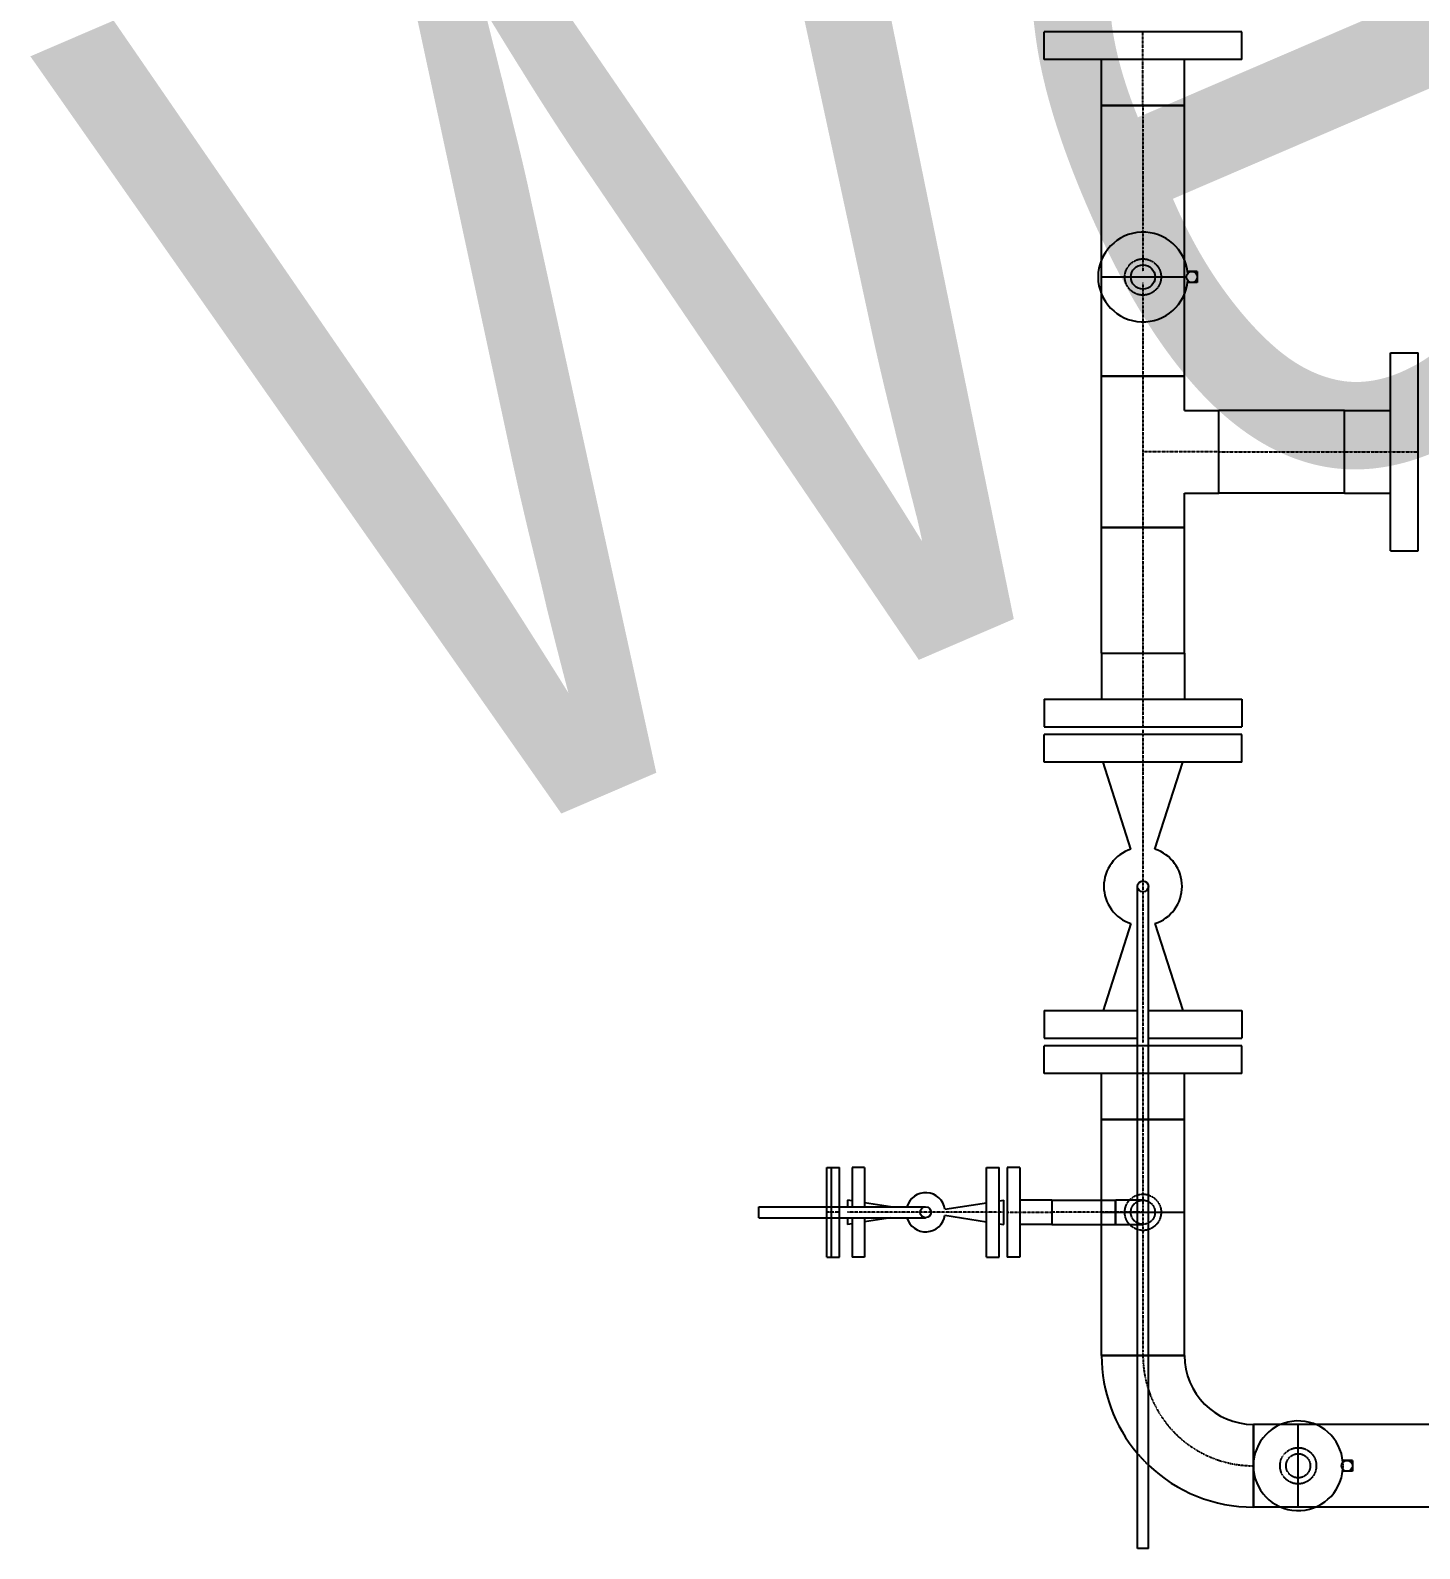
# Model space of a CAD drawing. Header units: millimetres. Extents: x -10011772 to -8149599, y 2847708 to 3434448.
# Drawn here: x -9626405 to -9622570, y 3104441 to 3108633 of the extents above; entities that cross this region are included whole.
import ezdxf
from ezdxf.enums import TextEntityAlignment as Align

# ---------------------------------------------------------------- set-up
doc = ezdxf.new("R2010")
doc.units = ezdxf.units.MM
doc.linetypes.add('DIVIDE2', pattern=[0.625, 0.25, -0.125, 0, -0.125, 0, -0.125])
doc.linetypes.add('HIDDEN2', pattern=[0.1875, 0.125, -0.0625])
doc.layers.add('总平面底图', color=9, linetype='Continuous')
doc.styles.add('Swiss721', font='swisscl.ttf')

# ---------------------------------------------------------------- blocks, each defined once
blk = doc.blocks.new('总平面底图 爆炸危险区 LOCATION I')
at = {"layer": '总平面底图', "linetype": 'Continuous'}
for p, q in [((163060.4091642639, 90590.47088780289), (162923.8841642644, 90590.47088780289)), ((162923.8841642644, 90552.3708878028), (162923.8841642644, 90590.47088780289)), ((163196.9341642642, 90590.47088780289), (163060.4091642639, 90590.47088780289)), ((163196.9341642642, 90552.3708878028), (163196.9341642642, 90590.47088780289)), ((163060.4091642639, 90552.3708878028), (162923.8841642644, 90552.3708878028)), ((163003.2591642644, 90488.87088780303), (163003.2591642644, 90552.3708878028)), ((163196.9341642642, 90552.3708878028), (163060.4091642639, 90552.3708878028)), ((163117.5591642642, 90488.87088780303), (163117.5591642642, 90552.3708878028)), ((163003.2591642644, 90488.87088780303), (163117.5591642642, 90488.87088780303)), ((163003.2591642644, 90275.9823878028), (163003.2591642644, 90488.87088780303)), ((163060.4091642639, 90488.87088780303), (163003.2591642644, 90488.87088780303)), ((163117.5591642642, 90488.87088780303), (163060.4091642639, 90488.87088780303)), ((163117.5591642642, 90275.9823878028), (163117.5591642642, 90488.87088780303)), ((163003.2591642644, 90252.16988780268), (163117.5591642642, 90252.16988780268)), ((163135.4091642639, 90259.66988780291), (163121.8657152271, 90259.66988780291)), ((163135.4091642639, 90244.66988780303), (163121.8657152271, 90244.66988780303)), ((163135.4091642639, 90259.66988780291), (163135.4091642639, 90252.16988780268)), ((163135.4091642639, 90252.16988780268), (163135.4091642639, 90244.66988780303)), ((163003.2591642644, 90115.4688878028), (163003.2591642644, 90228.35738780315)), ((163117.5591642642, 90115.4688878028), (163117.5591642642, 90228.35738780315)), ((163401.9591642646, 90010.82088780287), (163401.9591642646, 90147.34588780266)), ((163401.9591642646, 90147.34588780266), (163440.0591642642, 90147.34588780266)), ((163440.0591642642, 90010.82088780287), (163440.0591642642, 90147.34588780266)), ((163003.2591642644, 90115.4688878028), (163117.5591642642, 90115.4688878028)), ((163117.5591642642, 90115.45888780302), (163003.2591642644, 90115.45888780302)), ((163003.2591642644, 89906.17288780282), (163003.2591642644, 90115.45888780302)), ((163117.5591642642, 90067.97088780289), (163117.5591642642, 90115.45888780302)), ((163117.5591642642, 90067.97088780289), (163165.0471642641, 90067.97088780289)), ((163165.0471642641, 89953.67088780273), (163165.0471642641, 90067.97088780289)), ((163165.0571642639, 89953.67088780273), (163165.0571642639, 90067.97088780289)), ((163338.4591642646, 90067.97088780289), (163165.0571642639, 90067.97088780289)), ((163338.4591642646, 90010.82088780287), (163338.4591642646, 90067.97088780289)), ((163338.4591642646, 90067.97088780289), (163401.9591642646, 90067.97088780289)), ((163338.4591642646, 89953.67088780273), (163338.4591642646, 90067.97088780289)), ((163338.4591642646, 89953.67088780273), (163338.4591642646, 90010.82088780287)), ((163401.9591642646, 89874.29588780296), (163401.9591642646, 90010.82088780287)), ((163440.0591642642, 89874.29588780296), (163440.0591642642, 90010.82088780287)), ((163117.5591642642, 89906.17288780282), (163117.5591642642, 89953.67088780273)), ((163117.5591642642, 89953.67088780273), (163165.0471642641, 89953.67088780273)), ((163338.4591642646, 89953.67088780273), (163165.0571642639, 89953.67088780273)), ((163338.4591642646, 89953.67088780273), (163401.9591642646, 89953.67088780273)), ((163117.5591642642, 89906.17288780282), (163003.2591642644, 89906.17288780282)), ((163003.2591642644, 89906.17288780282), (163117.5591642642, 89906.17288780282)), ((163003.2591642644, 89732.77088780294), (163003.2591642644, 89906.17288780282)), ((163117.5591642642, 89732.77088780294), (163117.5591642642, 89906.17288780282)), ((163401.9591642646, 89874.29588780296), (163440.0591642642, 89874.29588780296)), ((163003.2591642644, 89732.77088780294), (163117.5591642642, 89732.77088780294)), ((163003.2591642644, 89732.77088780294), (163060.4091642639, 89732.77088780294)), ((163003.2591642644, 89732.77088780294), (163003.2591642644, 89669.2708878027)), ((163060.4091642639, 89732.77088780294), (163117.5591642642, 89732.77088780294)), ((163117.5591642642, 89732.77088780294), (163117.5591642642, 89669.2708878027)), ((162923.8841642644, 89669.2708878027), (163060.4091642639, 89669.2708878027)), ((162923.8841642644, 89669.2708878027), (162923.8841642644, 89631.17088780296)), ((163060.4091642639, 89669.2708878027), (163196.9341642642, 89669.2708878027)), ((163196.9341642642, 89669.2708878027), (163196.9341642642, 89631.17088780296)), ((162923.8841642644, 89631.17088780296), (163060.4091642639, 89631.17088780296)), ((163060.4091642639, 89620.37088780291), (162923.8841642644, 89620.37088780291)), ((162923.8841642644, 89582.28088780295), (162923.8841642644, 89620.37088780291)), ((163060.4091642639, 89631.17088780296), (163196.9341642642, 89631.17088780296)), ((163196.9341642642, 89620.37088780291), (163060.4091642639, 89620.37088780291)), ((163196.9341642642, 89582.28088780295), (163196.9341642642, 89620.37088780291)), ((163060.4091642639, 89582.28088780295), (162923.8841642644, 89582.28088780295)), ((163043.8923187517, 89462.20662939828), (163005.2970214067, 89582.28088780295)), ((163196.9341642642, 89582.28088780295), (163060.4091642639, 89582.28088780295)), ((163076.926009777, 89462.20662939828), (163115.521307121, 89582.28088780295)), ((163052.9091642639, 88496.42088780284), (163052.9091642639, 89410.82088780287)), ((163067.9091642639, 88496.42088780284), (163067.9091642639, 89410.82088780287)), ((163043.8923187517, 89359.43514620757), (163005.2970214067, 89239.3608878029)), ((163076.926009777, 89359.43514620757), (163115.521307121, 89239.3608878029)), ((162923.8841642644, 89239.3608878029), (163052.9091642639, 89239.3608878029)), ((162923.8841642644, 89239.3608878029), (162923.8841642644, 89201.27088780294)), ((163067.9091642639, 89239.3608878029), (163196.9341642642, 89239.3608878029)), ((163196.9341642642, 89239.3608878029), (163196.9341642642, 89201.27088780294)), ((162923.8841642644, 89201.27088780294), (163052.9091642639, 89201.27088780294)), ((163067.9091642639, 89201.27088780294), (163196.9341642642, 89201.27088780294)), ((163052.9091642639, 89190.47088780289), (162923.8841642644, 89190.47088780289)), ((162923.8841642644, 89152.37088780315), (162923.8841642644, 89190.47088780289)), ((163196.9341642642, 89190.47088780289), (163067.9091642639, 89190.47088780289)), ((163196.9341642642, 89152.37088780315), (163196.9341642642, 89190.47088780289)), ((163052.9091642639, 89152.37088780315), (162923.8841642644, 89152.37088780315)), ((163003.2591642644, 89088.87088780291), (163003.2591642644, 89152.37088780315)), ((163196.9341642642, 89152.37088780315), (163067.9091642639, 89152.37088780315)), ((163117.5591642642, 89088.87088780291), (163117.5591642642, 89152.37088780315)), ((163052.9091642639, 89088.87088780291), (163003.2591642644, 89088.87088780291)), ((163003.2591642644, 89088.87088780291), (163052.9091642639, 89088.87088780291)), ((163003.2591642644, 88960.82088780263), (163003.2591642644, 89088.87088780291)), ((163117.5591642642, 89088.87088780291), (163067.9091642639, 89088.87088780291)), ((163067.9091642639, 89088.87088780291), (163117.5591642642, 89088.87088780291)), ((163117.5591642642, 88960.82088780263), (163117.5591642642, 89088.87088780291)), ((162624.2066642642, 88968.32088780275), (162624.2066642642, 89022.73338780296)), ((162624.2066642642, 89022.73338780296), (162641.6591642639, 89022.73338780296)), ((162630.5466642641, 88968.32088780275), (162630.5466642641, 89022.73338780296)), ((162641.6591642639, 88968.32088780275), (162641.6591642639, 89022.73338780296)), ((162658.8091642642, 89022.73338780296), (162658.8091642642, 88968.32088780275)), ((162676.2616642639, 89022.73338780296), (162658.8091642642, 89022.73338780296)), ((162676.2616642639, 89022.73338780296), (162676.2616642639, 88968.32088780275)), ((162844.5566642648, 88960.82088780263), (162844.5566642648, 89022.73338780296)), ((162844.5566642648, 89022.73338780296), (162862.0091642644, 89022.73338780296)), ((162862.0091642644, 88960.82088780263), (162862.0091642644, 89022.73338780296)), ((162872.8091642642, 89022.73338780296), (162872.8091642642, 88960.82088780263)), ((162890.2716642646, 89022.73338780296), (162872.8091642642, 89022.73338780296)), ((162890.2716642646, 89022.73338780296), (162890.2716642646, 88960.82088780263)), ((162530.4091642648, 88960.82088780263), (162530.4091642648, 88968.32088780275)), ((162530.4091642648, 88968.32088780275), (162760.4091642648, 88968.32088780275)), ((162652.4591642646, 88977.5213878029), (162652.4591642646, 88968.32088780275)), ((162658.8091642642, 88976.53900544997), (162652.4591642646, 88977.5213878029)), ((162711.9300768115, 88968.32088780275), (162676.2616642639, 88973.839001038)), ((162787.0793900499, 88964.94692861557), (162844.5566642648, 88973.839001038)), ((162862.0091642644, 88976.53900544997), (162868.3591642641, 88977.5213878029)), ((162868.3591642641, 88944.12038780283), (162868.3591642641, 88977.5213878029)), ((162934.785164264, 88977.5213878029), (162890.2716642646, 88977.5213878029)), ((162934.785164264, 88977.5213878029), (162934.785164264, 88960.82088780263)), ((162934.785164264, 88977.5213878029), (162934.785164264, 88944.12038780283)), ((162934.785164264, 88977.5213878029), (163003.2591642644, 88977.5213878029)), ((162530.4091642648, 88953.32088780298), (162530.4091642648, 88960.82088780263)), ((162530.4091642648, 88953.32088780298), (162760.4091642648, 88953.32088780298)), ((162624.2066642642, 88898.90838780277), (162624.2066642642, 88953.32088780298)), ((162630.5466642641, 88898.90838780277), (162630.5466642641, 88953.32088780298)), ((162641.6591642639, 88898.90838780277), (162641.6591642639, 88953.32088780298)), ((162652.4591642646, 88953.32088780298), (162652.4591642646, 88944.12038780283)), ((162658.8091642642, 88945.10277015576), (162652.4591642646, 88944.12038780283)), ((162658.8091642642, 88953.32088780298), (162658.8091642642, 88898.90838780277)), ((162676.2616642639, 88953.32088780298), (162676.2616642639, 88898.90838780277)), ((162711.9300768115, 88953.32088780298), (162676.2616642639, 88947.80277456774)), ((162787.0793900499, 88956.69484699017), (162844.5566642648, 88947.80277456774)), ((162844.5566642648, 88898.90838780277), (162844.5566642648, 88960.82088780263)), ((162862.0091642644, 88898.90838780277), (162862.0091642644, 88960.82088780263)), ((162862.0091642644, 88945.10277015576), (162868.3591642641, 88944.12038780283)), ((162872.8091642642, 88960.82088780263), (162872.8091642642, 88898.90838780277)), ((162890.2716642646, 88960.82088780263), (162890.2716642646, 88898.90838780277)), ((162934.785164264, 88960.82088780263), (162934.785164264, 88944.12038780283)), ((163003.2591642644, 88960.82088780263), (163117.5591642642, 88960.82088780263)), ((163003.2591642644, 88763.22088780266), (163003.2591642644, 88960.82088780263)), ((163117.5591642642, 88763.22088780266), (163117.5591642642, 88960.82088780263)), ((162934.785164264, 88944.12038780283), (162890.2716642646, 88944.12038780283)), ((162934.785164264, 88944.12038780283), (163003.2591642644, 88944.12038780283)), ((162624.2066642642, 88898.90838780277), (162641.6591642639, 88898.90838780277)), ((162676.2616642639, 88898.90838780277), (162658.8091642642, 88898.90838780277)), ((162844.5566642648, 88898.90838780277), (162862.0091642644, 88898.90838780277)), ((162890.2716642646, 88898.90838780277), (162872.8091642642, 88898.90838780277)), ((163052.9091642639, 88763.22088780266), (163003.2591642644, 88763.22088780266)), ((163003.2591642644, 88763.22088780266), (163052.9091642639, 88763.22088780266)), ((163117.5591642642, 88763.22088780266), (163067.9091642639, 88763.22088780266)), ((163067.9091642639, 88763.22088780266), (163117.5591642642, 88763.22088780266)), ((163212.8091642642, 88667.97088780289), (163212.8091642642, 88613.85006486811)), ((163212.8091642642, 88613.85006486718), (163212.8091642642, 88667.97088780289)), ((163250.8350159768, 88667.97088780289), (163212.8091642642, 88667.97088780289)), ((163274.6475159768, 88553.67088780308), (163274.6475159768, 88667.97088780289)), ((163500.8350159768, 88667.97088780289), (163298.4600159768, 88667.97088780289)), ((163349.6475159768, 88618.32088780287), (163336.10406694, 88618.32088780287)), ((163349.6475159768, 88618.32088780287), (163349.6475159768, 88610.82088780275)), ((163349.6475159768, 88610.82088780275), (163349.6475159768, 88603.32088780298)), ((163212.8091642642, 88607.79171073728), (163212.8091642642, 88553.67088780308)), ((163212.8091642642, 88553.67088780308), (163212.8091642642, 88607.79171073867)), ((163349.6475159768, 88603.32088780298), (163336.10406694, 88603.32088780298)), ((163250.8350159768, 88553.67088780308), (163212.8091642642, 88553.67088780308)), ((163500.8350159768, 88553.67088780308), (163298.4600159768, 88553.67088780308)), ((163060.4091642639, 88496.42088780284), (163052.9091642639, 88496.42088780284)), ((163067.9091642639, 88496.42088780284), (163060.4091642639, 88496.42088780284))]:
    blk.add_line(p, q, dxfattribs=at)
at = {"layer": '总平面底图', "linetype": 'DIVIDE2'}
for p, q in [((163060.4091642639, 90488.87088780303), (163060.4091642639, 90590.47088780289)), ((163060.4091642639, 90488.87088780303), (163060.4091642639, 90314.082387803)), ((163060.4091642639, 90314.082387803), (163060.4091642639, 90259.66988780291)), ((163060.4091642639, 90244.66988780303), (163060.4091642639, 90190.25738780294)), ((163060.4091642639, 90190.25738780294), (163060.4091642639, 90115.4688878028)), ((163060.4091642639, 90115.4688878028), (163060.4091642639, 90115.45888780302)), ((163060.4091642639, 90115.45888780302), (163060.4091642639, 89906.17288780282)), ((163165.0471642641, 90010.82088780287), (163060.4091642639, 90010.82088780287)), ((163165.0571642639, 90010.82088780287), (163165.0471642641, 90010.82088780287)), ((163165.0571642639, 90010.82088780287), (163338.4591642646, 90010.82088780287)), ((163338.4591642646, 90010.82088780287), (163440.0591642642, 90010.82088780287)), ((163060.4091642639, 89906.18288780306), (163060.4091642639, 89906.19288780272)), ((163060.4091642639, 89906.17288780282), (163060.4091642639, 89906.18288780306)), ((163060.4091642639, 89906.17288780282), (163060.4091642639, 89732.77088780294)), ((163060.4091642639, 89732.77088780294), (163060.4091642639, 89631.17088780296)), ((163060.4091642639, 89626.72088780312), (163060.4091642639, 89194.92088780273)), ((163060.4091642639, 89190.47088780289), (163060.4091642639, 89088.87088780291)), ((163060.4091642639, 89088.87088780291), (163060.4091642639, 88960.82088780263)), ((162624.2066642642, 88960.82088780263), (162624.1966642644, 88960.82088780263)), ((162641.6591642639, 88960.82088780263), (162624.2066642642, 88960.82088780263)), ((162868.3591642641, 88960.82088780263), (162652.4591642646, 88960.82088780263)), ((162872.8091642642, 88960.82088780263), (162934.785164264, 88960.82088780263)), ((163003.2591642644, 88960.82088780263), (162934.785164264, 88960.82088780263)), ((163022.3091642642, 88960.82088780263), (163003.2591642644, 88960.82088780263)), ((163022.3091642642, 88960.82088780263), (163022.319164264, 88960.82088780263)), ((163060.4091642639, 88960.82088780263), (163022.3091642642, 88960.82088780263)), ((163022.319164264, 88960.82088780263), (163022.3291642647, 88960.82088780263)), ((163060.4091642639, 88960.83088780288), (163060.4091642639, 88960.840887803)), ((163060.4091642639, 88960.82088780263), (163060.4091642639, 88960.83088780288)), ((163060.4091642639, 88960.82088780263), (163060.4091642639, 88763.22088780266)), ((163060.4091642639, 88763.21088780288), (163060.4091642639, 88763.22088780266)), ((163060.4091642639, 88763.20088780276), (163060.4091642639, 88763.21088780288))]:
    blk.add_line(p, q, dxfattribs=at)
at = {"layer": '总平面底图', "linetype": 'HIDDEN2'}
for p, q in [((163003.2591642644, 90252.16988780268), (163003.2591642644, 90275.9823878028)), ((163117.5591642642, 90252.16988780268), (163117.5591642642, 90275.9823878028)), ((163003.2591642644, 90228.35738780315), (163003.2591642644, 90252.16988780268)), ((163117.5591642642, 90228.35738780315), (163117.5591642642, 90252.16988780268)), ((163060.4091642639, 89190.47088780289), (163052.9091642639, 89190.47088780289)), ((163067.9091642639, 89190.47088780289), (163060.4091642639, 89190.47088780289)), ((163060.4091642639, 89152.37088780315), (163052.9091642639, 89152.37088780315)), ((163067.9091642639, 89152.37088780315), (163060.4091642639, 89152.37088780315)), ((163060.4091642639, 89088.87088780291), (163052.9091642639, 89088.87088780291)), ((163052.9091642639, 89088.87088780291), (163067.9091642639, 89088.87088780291)), ((163067.9091642639, 89088.87088780291), (163060.4091642639, 89088.87088780291)), ((162624.2066642642, 88960.82088780263), (162624.2066642642, 88968.32088780275)), ((162630.5466642641, 88960.82088780263), (162630.5466642641, 88968.32088780275)), ((162641.6591642639, 88960.82088780263), (162641.6591642639, 88968.32088780275)), ((163003.2591642644, 88977.5213878029), (163022.3091642642, 88977.5213878029)), ((163022.3091642642, 88960.82088780263), (163022.3091642642, 88977.5213878029)), ((163060.4091642639, 88977.5213878029), (163022.3091642642, 88977.5213878029)), ((163022.3091642642, 88977.5213878029), (163022.3091642642, 88944.12038780283)), ((162624.2066642642, 88953.32088780298), (162624.2066642642, 88960.82088780263)), ((162630.5466642641, 88953.32088780298), (162630.5466642641, 88960.82088780263)), ((162641.6591642639, 88953.32088780298), (162641.6591642639, 88960.82088780263)), ((163022.3091642642, 88944.12038780283), (163022.3091642642, 88960.82088780263)), ((163003.2591642644, 88944.12038780283), (163022.3091642642, 88944.12038780283)), ((163022.3091642642, 88944.12038780283), (163060.4091642639, 88944.12038780283)), ((163067.9091642639, 88763.22088780266), (163052.9091642639, 88763.22088780266)), ((163052.9091642639, 88763.22088780266), (163067.9091642639, 88763.22088780266)), ((163274.6475159768, 88667.97088780289), (163250.8350159768, 88667.97088780289)), ((163298.4600159768, 88667.97088780289), (163274.6475159768, 88667.97088780289)), ((163212.8091642642, 88613.85006486811), (163212.8091642642, 88607.79171073728)), ((163212.8091642642, 88607.79171073867), (163212.8091642642, 88613.85006486718)), ((163274.6475159768, 88553.67088780308), (163250.8350159768, 88553.67088780308)), ((163298.4600159768, 88553.67088780308), (163274.6475159768, 88553.67088780308))]:
    blk.add_line(p, q, dxfattribs=at)
for centre, radius in [((163060.4091642639, 90252.16988780268), 25.05074999999835), ((163060.4091642639, 88960.82088780263), 25.05074999999835), ((163060.4091642639, 88960.82088780263), 16.7004999999989), ((163274.6475159768, 88610.82088780275), 25.05074999999835), ((163274.6475159768, 88610.82088780275), 16.7004999999989)]:
    blk.add_circle(centre, radius, dxfattribs=at)
at = {"layer": '总平面底图', "linetype": 'Continuous'}
for centre, radius in [((163060.4091642639, 90252.16988780268), 16.7004999999989), ((163127.9091642639, 90252.16988780268), 7.500000000000284), ((163060.4091642639, 89410.82088780287), 7.500000000000284), ((162760.4091642648, 88960.82088780263), 7.500000000000284), ((163342.1475159768, 88610.82088780275), 7.500000000000284)]:
    blk.add_circle(centre, radius, dxfattribs=at)
for centre, radius, start, end in [((163060.4091642639, 90252.16988780268), 61.91250000000097, 4.435260009168502, 355.5647399908315), ((163060.4091642639, 89410.82088780287), 53.97500000000244, 107.8188889369467, 252.1811110630533), ((163060.4091642639, 89410.82088780287), 53.97500000000244, 287.8188889369467, 72.18111106305332), ((162760.4091642648, 88960.82088780263), 26.98749999999863, 8.794275913015026, 163.8647059484371), ((162760.4091642648, 88960.82088780263), 26.98750000000229, 196.1352940515629, 351.205724086985), ((163212.8091642642, 88763.22088780266), 209.5499999999988, 180, 220.2649628280499), ((163212.8091642642, 88763.22088780266), 95.25000000000006, 180, 270), ((163274.6475159768, 88610.82088780275), 61.91250000000097, 4.435260009168502, 355.5647399908315), ((163212.8091642642, 88763.22088780266), 209.5500000000001, 226.2524832943837, 270)]:
    blk.add_arc(centre, radius, start, end, dxfattribs=at)
at = {"layer": '总平面底图', "linetype": 'DIVIDE2'}
for radius, start, end in [(152.4000000000001, 180, 198.0498306884712), (152.4000000000001, 198.0498306884712, 269.9721234889373), (152.3999999999969, 269.9721234889373, 270)]:
    blk.add_arc((163212.8091642642, 88763.22088780266), radius, start, end, dxfattribs=at)
at = {"layer": '总平面底图', "linetype": 'HIDDEN2'}
for centre, radius, start, end in [((163212.8091642642, 88763.22088780266), 209.5500000000022, 220.2649628280499, 226.2524832943837), ((163274.6475159768, 88610.82088780275), 61.91249999999826, 0, 4.435260009168502), ((163274.6475159768, 88610.82088780275), 61.91250000000097, 355.5647399908315, 0)]:
    blk.add_arc(centre, radius, start, end, dxfattribs=at)
at = {"layer": '总平面底图', "style": 'Swiss721'}
blk.add_text('Well # 24', height=1250, rotation=23.27227119458307, dxfattribs=at).set_placement((161766.7696733475, 89980.5854549408), align=Align.MIDDLE_LEFT)

msp = doc.modelspace()

# ---------------------------------------------------------------- block references
at = {"layer": '总平面底图', "xscale": 2, "yscale": 2, "zscale": 2}
msp.add_blockref('总平面底图 爆炸危险区 LOCATION I', (-9949454.282319851, 2927447.878181145), dxfattribs=at)

doc.saveas('drawing.dxf')
